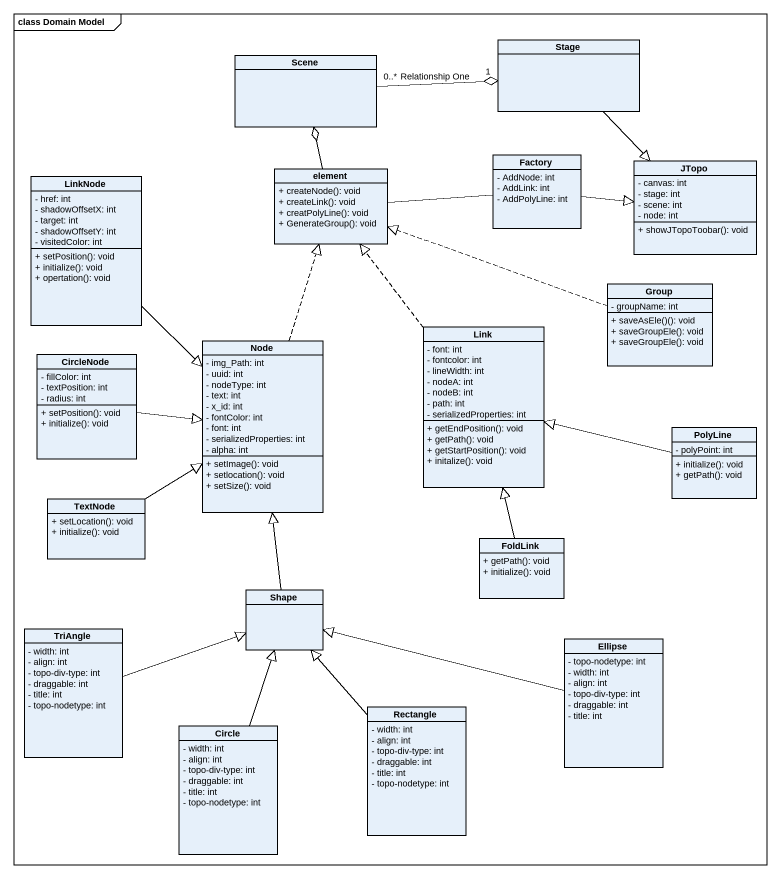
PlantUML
@startuml
mainframe class Domain Model
hide circle
hide empty members
skinparam classAttributeIconSize 0
class Scene
class Stage
class element {
  + createNode(): void
  + createLink(): void
  + creatPolyLine(): void
  + GenerateGroup(): void
}
class Factory {
  - AddNode: int
  - AddLink: int
  - AddPolyLine: int
}
class JTopo {
  - canvas: int
  - stage: int
  - scene: int
  - node: int
  + showJTopoToobar(): void
}
class LinkNode {
  - href: int
  - shadowOffsetX: int
  - target: int
  - shadowOffsetY: int
  - visitedColor: int
  + setPosition(): void
  + initialize(): void
  + opertation(): void
}
class "Group" as Group_ {
  - groupName: int
  + saveAsEle()(): void
  + saveGroupEle(): void
  + saveGroupEle(): void
}
class Link {
  - font: int
  - fontcolor: int
  - lineWidth: int
  - nodeA: int
  - nodeB: int
  - path: int
  - serializedProperties: int
  + getEndPosition(): void
  + getPath(): void
  + getStartPosition(): void
  + initalize(): void
}
class CircleNode {
  - fillColor: int
  - textPosition: int
  - radius: int
  + setPosition(): void
  + initialize(): void
}
class "Node" as Node_ {
  - img_Path: int
  - uuid: int
  - nodeType: int
  - text: int
  - x_id: int
  - fontColor: int
  - font: int
  - serializedProperties: int
  - alpha: int
  + setImage(): void
  + setlocation(): void
  + setSize(): void
}
class PolyLine {
  - polyPoint: int
  + initialize(): void
  + getPath(): void
}
class TextNode {
  + setLocation(): void
  + initialize(): void
}
class FoldLink {
  + getPath(): void
  + initialize(): void
}
class Shape
class TriAngle {
  - width: int
  - align: int
  - topo-div-type: int
  - draggable: int
  - title: int
  - topo-nodetype: int
}
class Ellipse {
  - topo-nodetype: int
  - width: int
  - align: int
  - topo-div-type: int
  - draggable: int
  - title: int
}
class "Rectangle" as Rectangle_ {
  - width: int
  - align: int
  - topo-div-type: int
  - draggable: int
  - title: int
  - topo-nodetype: int
}
class "Circle" as Circle_ {
  - width: int
  - align: int
  - topo-div-type: int
  - draggable: int
  - title: int
  - topo-nodetype: int
}
Scene "0..*" -right-o "1" Stage : Relationship One
Stage --|> JTopo
element -up-o Scene
element -right- Factory
Factory -right-|> JTopo
LinkNode --|> Node_
Group_ .left.|> element
Link .up.|> element
CircleNode -right-|> Node_
Node_ .up.|> element
PolyLine -left-|> Link
TextNode -up-|> Node_
FoldLink -up-|> Link
Shape -up-|> Node_
TriAngle -right-|> Shape
Ellipse -left-|> Shape
Rectangle_ -up-|> Shape
Circle_ -up-|> Shape
@enduml
